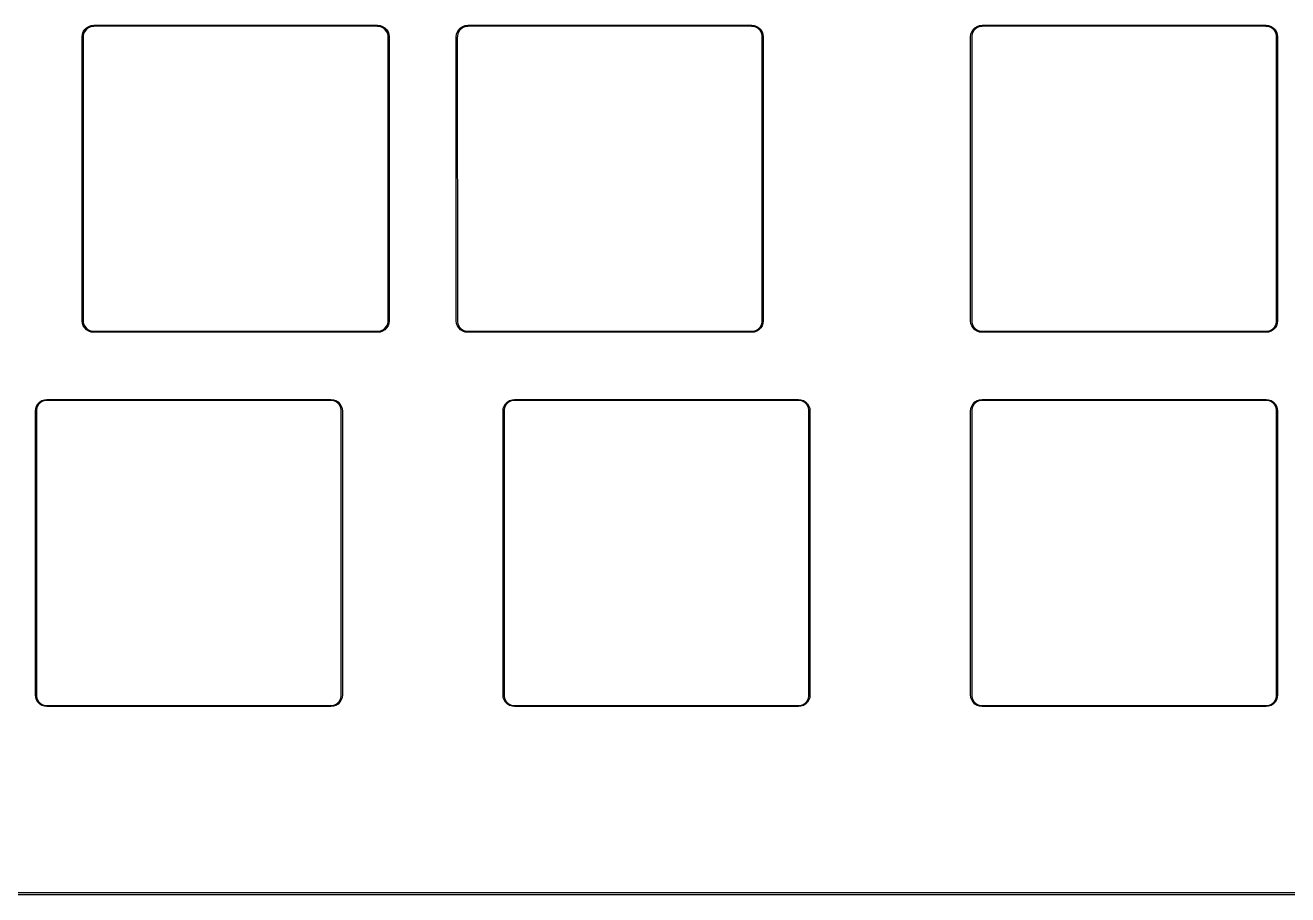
# Model space of a CAD drawing. Extents: x 458 to 823, y -223 to -121.
# Drawn here: x 684.2 to 741.6, y -223 to -183.5 of the extents above; entities that cross this region are included whole.
import ezdxf

# ---------------------------------------------------------------- set-up
doc = ezdxf.new("R2010")
doc.units = 0
doc.layers.add('BLACK', color=7, linetype='CONTINUOUS')

msp = doc.modelspace()

# ---------------------------------------------------------------- linework, layer by layer
at = {"layer": 'BLACK', "linetype": 'CONTINUOUS'}
for p, q in [((687.097211, -183.601991), (687.208177, -183.563163)), ((687.262465, -183.6), (687.141657, -183.63237)), ((687.208177, -183.563163), (687.325, -183.55)), ((687.325, -183.6), (687.262465, -183.6)), ((687.325, -183.55), (687.330849, -183.5519)), ((700.21915, -183.598099), (687.325, -183.6)), ((687.330849, -183.5519), (700.225, -183.55)), ((700.225, -183.6), (700.21915, -183.598099)), ((700.225, -183.55), (700.341823, -183.563163)), ((700.287535, -183.6), (700.225, -183.6)), ((700.408343, -183.63237), (700.287535, -183.6)), ((700.341823, -183.563163), (700.452789, -183.601991)), ((704.097211, -183.601991), (704.208177, -183.563163)), ((704.262465, -183.6), (704.141657, -183.63237)), ((704.208177, -183.563163), (704.325, -183.55)), ((704.325, -183.6), (704.262465, -183.6)), ((704.325, -183.55), (704.330849, -183.5519)), ((717.21915, -183.598099), (704.325, -183.6)), ((704.330849, -183.5519), (717.225, -183.55)), ((717.225, -183.6), (717.21915, -183.598099)), ((717.225, -183.55), (717.341823, -183.563163)), ((717.287535, -183.6), (717.225, -183.6)), ((717.408343, -183.63237), (717.287535, -183.6)), ((717.341823, -183.563163), (717.452789, -183.601991)), ((727.472211, -183.601991), (727.583177, -183.563163)), ((727.637465, -183.6), (727.516657, -183.63237)), ((727.583177, -183.563163), (727.7, -183.55)), ((727.7, -183.6), (727.637465, -183.6)), ((727.7, -183.55), (727.705849, -183.5519)), ((740.59415, -183.598099), (727.7, -183.6)), ((727.705849, -183.5519), (740.6, -183.55)), ((740.6, -183.6), (740.59415, -183.598099)), ((740.6, -183.55), (740.716823, -183.563163)), ((740.662535, -183.6), (740.6, -183.6)), ((740.783343, -183.63237), (740.662535, -183.6)), ((740.716823, -183.563163), (740.827789, -183.601991)), ((686.8, -184.075), (686.813163, -183.958177)), ((686.8019, -196.96915), (686.8, -184.075)), ((686.813163, -183.958177), (686.851991, -183.847211)), ((686.85, -184.075), (686.848099, -184.080849)), ((686.848099, -184.080849), (686.85, -196.975)), ((686.88237, -183.891657), (686.85, -184.012465)), ((686.85, -184.012465), (686.85, -184.075)), ((686.851991, -183.847211), (686.914538, -183.747668)), ((686.944905, -183.783343), (686.88237, -183.891657)), ((686.914538, -183.747668), (686.997668, -183.664538)), ((687.033343, -183.694905), (686.944905, -183.783343)), ((686.997668, -183.664538), (687.097211, -183.601991)), ((687.141657, -183.63237), (687.033343, -183.694905)), ((700.516657, -183.694905), (700.408343, -183.63237)), ((700.452789, -183.601991), (700.552332, -183.664538)), ((700.605095, -183.783343), (700.516657, -183.694905)), ((700.552332, -183.664538), (700.635462, -183.747668)), ((700.66763, -183.891657), (700.605095, -183.783343)), ((700.635462, -183.747668), (700.698009, -183.847211)), ((700.7, -184.012465), (700.66763, -183.891657)), ((700.698009, -183.847211), (700.736837, -183.958177)), ((700.7, -184.075), (700.7, -184.012465)), ((700.7019, -196.96915), (700.7, -184.075)), ((700.736837, -183.958177), (700.75, -184.075)), ((700.75, -184.075), (700.748099, -184.080849)), ((700.748099, -184.080849), (700.75, -196.975)), ((703.8, -184.075), (703.813163, -183.958177)), ((703.8019, -196.96915), (703.8, -184.075)), ((703.813163, -183.958177), (703.851991, -183.847211)), ((703.85, -184.075), (703.848099, -184.080849)), ((703.848099, -184.080849), (703.85, -196.975)), ((703.88237, -183.891657), (703.85, -184.012465)), ((703.85, -184.012465), (703.85, -184.075)), ((703.851991, -183.847211), (703.914538, -183.747668)), ((703.944905, -183.783343), (703.88237, -183.891657)), ((703.914538, -183.747668), (703.997668, -183.664538)), ((704.033343, -183.694905), (703.944905, -183.783343)), ((703.997668, -183.664538), (704.097211, -183.601991)), ((704.141657, -183.63237), (704.033343, -183.694905)), ((717.516657, -183.694905), (717.408343, -183.63237)), ((717.452789, -183.601991), (717.552332, -183.664538)), ((717.605095, -183.783343), (717.516657, -183.694905)), ((717.552332, -183.664538), (717.635462, -183.747668)), ((717.66763, -183.891657), (717.605095, -183.783343)), ((717.635462, -183.747668), (717.698009, -183.847211)), ((717.7, -184.012465), (717.66763, -183.891657)), ((717.698009, -183.847211), (717.736837, -183.958177)), ((717.7, -184.075), (717.7, -184.012465)), ((717.7019, -196.96915), (717.7, -184.075)), ((717.736837, -183.958177), (717.75, -184.075)), ((717.75, -184.075), (717.748099, -184.080849)), ((717.748099, -184.080849), (717.75, -196.975)), ((727.175, -184.075), (727.188163, -183.958177)), ((727.1769, -196.96915), (727.175, -184.075)), ((727.188163, -183.958177), (727.226991, -183.847211)), ((727.225, -184.075), (727.223099, -184.080849)), ((727.223099, -184.080849), (727.225, -196.975)), ((727.25737, -183.891657), (727.225, -184.012465)), ((727.225, -184.012465), (727.225, -184.075)), ((727.226991, -183.847211), (727.289538, -183.747668)), ((727.319905, -183.783343), (727.25737, -183.891657)), ((727.289538, -183.747668), (727.372668, -183.664538)), ((727.408343, -183.694905), (727.319905, -183.783343)), ((727.372668, -183.664538), (727.472211, -183.601991)), ((727.516657, -183.63237), (727.408343, -183.694905)), ((740.891657, -183.694905), (740.783343, -183.63237)), ((740.827789, -183.601991), (740.927332, -183.664538)), ((740.980095, -183.783343), (740.891657, -183.694905)), ((740.927332, -183.664538), (741.010462, -183.747668)), ((741.04263, -183.891657), (740.980095, -183.783343)), ((741.010462, -183.747668), (741.073009, -183.847211)), ((741.075, -184.012465), (741.04263, -183.891657)), ((741.073009, -183.847211), (741.111837, -183.958177)), ((741.075, -184.075), (741.075, -184.012465)), ((741.0769, -196.96915), (741.075, -184.075)), ((741.111837, -183.958177), (741.125, -184.075)), ((741.125, -184.075), (741.123099, -184.080849)), ((741.123099, -184.080849), (741.125, -196.975)), ((686.8, -196.975), (686.8019, -196.96915)), ((686.813163, -197.091823), (686.8, -196.975)), ((686.851991, -197.202789), (686.813163, -197.091823)), ((686.85, -196.975), (686.85, -197.037535)), ((686.85, -197.037535), (686.88237, -197.158343)), ((686.914538, -197.302332), (686.851991, -197.202789)), ((686.88237, -197.158343), (686.944905, -197.266657)), ((686.997668, -197.385462), (686.914538, -197.302332)), ((686.944905, -197.266657), (687.033343, -197.355095)), ((687.033343, -197.355095), (687.141657, -197.41763)), ((700.408343, -197.41763), (700.516657, -197.355095)), ((700.516657, -197.355095), (700.605095, -197.266657)), ((700.635462, -197.302332), (700.552332, -197.385462)), ((700.605095, -197.266657), (700.66763, -197.158343)), ((700.698009, -197.202789), (700.635462, -197.302332)), ((700.66763, -197.158343), (700.7, -197.037535)), ((700.736837, -197.091823), (700.698009, -197.202789)), ((700.7, -196.975), (700.7019, -196.96915)), ((700.7, -197.037535), (700.7, -196.975)), ((700.75, -196.975), (700.736837, -197.091823)), ((703.8, -196.975), (703.8019, -196.96915)), ((703.813163, -197.091823), (703.8, -196.975)), ((703.851991, -197.202789), (703.813163, -197.091823)), ((703.85, -196.975), (703.85, -197.037535)), ((703.85, -197.037535), (703.88237, -197.158343)), ((703.914538, -197.302332), (703.851991, -197.202789)), ((703.88237, -197.158343), (703.944905, -197.266657)), ((703.997668, -197.385462), (703.914538, -197.302332)), ((703.944905, -197.266657), (704.033343, -197.355095)), ((704.033343, -197.355095), (704.141657, -197.41763)), ((717.408343, -197.41763), (717.516657, -197.355095)), ((717.516657, -197.355095), (717.605095, -197.266657)), ((717.635462, -197.302332), (717.552332, -197.385462)), ((717.605095, -197.266657), (717.66763, -197.158343)), ((717.698009, -197.202789), (717.635462, -197.302332)), ((717.66763, -197.158343), (717.7, -197.037535)), ((717.736837, -197.091823), (717.698009, -197.202789)), ((717.7, -196.975), (717.7019, -196.96915)), ((717.7, -197.037535), (717.7, -196.975)), ((717.75, -196.975), (717.736837, -197.091823)), ((727.175, -196.975), (727.1769, -196.96915)), ((727.188163, -197.091823), (727.175, -196.975)), ((727.226991, -197.202789), (727.188163, -197.091823)), ((727.225, -196.975), (727.225, -197.037535)), ((727.225, -197.037535), (727.25737, -197.158343)), ((727.289538, -197.302332), (727.226991, -197.202789)), ((727.25737, -197.158343), (727.319905, -197.266657)), ((727.372668, -197.385462), (727.289538, -197.302332)), ((727.319905, -197.266657), (727.408343, -197.355095)), ((727.408343, -197.355095), (727.516657, -197.41763)), ((740.783343, -197.41763), (740.891657, -197.355095)), ((740.891657, -197.355095), (740.980095, -197.266657)), ((741.010462, -197.302332), (740.927332, -197.385462)), ((740.980095, -197.266657), (741.04263, -197.158343)), ((741.073009, -197.202789), (741.010462, -197.302332)), ((741.04263, -197.158343), (741.075, -197.037535)), ((741.111837, -197.091823), (741.073009, -197.202789)), ((741.075, -196.975), (741.0769, -196.96915)), ((741.075, -197.037535), (741.075, -196.975)), ((741.125, -196.975), (741.111837, -197.091823)), ((687.097211, -197.448009), (686.997668, -197.385462)), ((687.208177, -197.486837), (687.097211, -197.448009)), ((687.141657, -197.41763), (687.262465, -197.45)), ((687.325, -197.5), (687.208177, -197.486837)), ((687.262465, -197.45), (687.325, -197.45)), ((687.325, -197.45), (687.330849, -197.4519)), ((700.21915, -197.498099), (687.325, -197.5)), ((687.330849, -197.4519), (700.225, -197.45)), ((700.225, -197.5), (700.21915, -197.498099)), ((700.225, -197.45), (700.287535, -197.45)), ((700.341823, -197.486837), (700.225, -197.5)), ((700.287535, -197.45), (700.408343, -197.41763)), ((700.452789, -197.448009), (700.341823, -197.486837)), ((700.552332, -197.385462), (700.452789, -197.448009)), ((704.097211, -197.448009), (703.997668, -197.385462)), ((704.208177, -197.486837), (704.097211, -197.448009)), ((704.141657, -197.41763), (704.262465, -197.45)), ((704.325, -197.5), (704.208177, -197.486837)), ((704.262465, -197.45), (704.325, -197.45)), ((704.325, -197.45), (704.330849, -197.4519)), ((717.21915, -197.498099), (704.325, -197.5)), ((704.330849, -197.4519), (717.225, -197.45)), ((717.225, -197.5), (717.21915, -197.498099)), ((717.225, -197.45), (717.287535, -197.45)), ((717.341823, -197.486837), (717.225, -197.5)), ((717.287535, -197.45), (717.408343, -197.41763)), ((717.452789, -197.448009), (717.341823, -197.486837)), ((717.552332, -197.385462), (717.452789, -197.448009)), ((727.472211, -197.448009), (727.372668, -197.385462)), ((727.583177, -197.486837), (727.472211, -197.448009)), ((727.516657, -197.41763), (727.637465, -197.45)), ((727.7, -197.5), (727.583177, -197.486837)), ((727.637465, -197.45), (727.7, -197.45)), ((727.7, -197.45), (727.705849, -197.4519)), ((740.59415, -197.498099), (727.7, -197.5)), ((727.705849, -197.4519), (740.6, -197.45)), ((740.6, -197.5), (740.59415, -197.498099)), ((740.6, -197.45), (740.662535, -197.45)), ((740.716823, -197.486837), (740.6, -197.5)), ((740.662535, -197.45), (740.783343, -197.41763)), ((740.827789, -197.448009), (740.716823, -197.486837)), ((740.927332, -197.385462), (740.827789, -197.448009)), ((684.726991, -200.847211), (684.789538, -200.747668)), ((684.819905, -200.783343), (684.75737, -200.891657)), ((684.789538, -200.747668), (684.872668, -200.664538)), ((684.908343, -200.694905), (684.819905, -200.783343)), ((684.872668, -200.664538), (684.972211, -200.601991)), ((685.016657, -200.63237), (684.908343, -200.694905)), ((684.972211, -200.601991), (685.083177, -200.563163)), ((685.137465, -200.6), (685.016657, -200.63237)), ((685.083177, -200.563163), (685.2, -200.55)), ((685.2, -200.6), (685.137465, -200.6)), ((685.2, -200.55), (685.205849, -200.5519)), ((698.09415, -200.598099), (685.2, -200.6)), ((685.205849, -200.5519), (698.1, -200.55)), ((698.1, -200.6), (698.09415, -200.598099)), ((698.1, -200.55), (698.216823, -200.563163)), ((698.162535, -200.6), (698.1, -200.6)), ((698.283343, -200.63237), (698.162535, -200.6)), ((698.216823, -200.563163), (698.327789, -200.601991)), ((698.391657, -200.694905), (698.283343, -200.63237)), ((698.327789, -200.601991), (698.427332, -200.664538)), ((698.480095, -200.783343), (698.391657, -200.694905)), ((698.427332, -200.664538), (698.510462, -200.747668)), ((698.54263, -200.891657), (698.480095, -200.783343)), ((698.510462, -200.747668), (698.573009, -200.847211)), ((705.976991, -200.847211), (706.039538, -200.747668)), ((706.069905, -200.783343), (706.00737, -200.891657)), ((706.039538, -200.747668), (706.122668, -200.664538)), ((706.158343, -200.694905), (706.069905, -200.783343)), ((706.122668, -200.664538), (706.222211, -200.601991)), ((706.266657, -200.63237), (706.158343, -200.694905)), ((706.222211, -200.601991), (706.333177, -200.563163)), ((706.387465, -200.6), (706.266657, -200.63237)), ((706.333177, -200.563163), (706.45, -200.55)), ((706.45, -200.6), (706.387465, -200.6)), ((706.45, -200.55), (706.455849, -200.5519)), ((719.34415, -200.598099), (706.45, -200.6)), ((706.455849, -200.5519), (719.35, -200.55)), ((719.35, -200.6), (719.34415, -200.598099)), ((719.35, -200.55), (719.466823, -200.563163)), ((719.412535, -200.6), (719.35, -200.6)), ((719.533343, -200.63237), (719.412535, -200.6)), ((719.466823, -200.563163), (719.577789, -200.601991)), ((719.641657, -200.694905), (719.533343, -200.63237)), ((719.577789, -200.601991), (719.677332, -200.664538)), ((719.730095, -200.783343), (719.641657, -200.694905)), ((719.677332, -200.664538), (719.760462, -200.747668)), ((719.79263, -200.891657), (719.730095, -200.783343)), ((719.760462, -200.747668), (719.823009, -200.847211)), ((727.226991, -200.847211), (727.289538, -200.747668)), ((727.319905, -200.783343), (727.25737, -200.891657)), ((727.289538, -200.747668), (727.372668, -200.664538)), ((727.408343, -200.694905), (727.319905, -200.783343)), ((727.372668, -200.664538), (727.472211, -200.601991)), ((727.516657, -200.63237), (727.408343, -200.694905)), ((727.472211, -200.601991), (727.583177, -200.563163)), ((727.637465, -200.6), (727.516657, -200.63237)), ((727.583177, -200.563163), (727.7, -200.55)), ((727.7, -200.6), (727.637465, -200.6)), ((727.7, -200.55), (727.705849, -200.5519)), ((740.59415, -200.598099), (727.7, -200.6)), ((727.705849, -200.5519), (740.6, -200.55)), ((740.6, -200.6), (740.59415, -200.598099)), ((740.6, -200.55), (740.716823, -200.563163)), ((740.662535, -200.6), (740.6, -200.6)), ((740.783343, -200.63237), (740.662535, -200.6)), ((740.716823, -200.563163), (740.827789, -200.601991)), ((740.891657, -200.694905), (740.783343, -200.63237)), ((740.827789, -200.601991), (740.927332, -200.664538)), ((740.980095, -200.783343), (740.891657, -200.694905)), ((740.927332, -200.664538), (741.010462, -200.747668)), ((741.04263, -200.891657), (740.980095, -200.783343)), ((741.010462, -200.747668), (741.073009, -200.847211)), ((684.675, -201.075), (684.688163, -200.958177)), ((684.6769, -213.96915), (684.675, -201.075)), ((684.688163, -200.958177), (684.726991, -200.847211)), ((684.725, -201.075), (684.723099, -201.080849)), ((684.723099, -201.080849), (684.725, -213.975)), ((684.75737, -200.891657), (684.725, -201.012465)), ((684.725, -201.012465), (684.725, -201.075)), ((698.575, -201.012465), (698.54263, -200.891657)), ((698.573009, -200.847211), (698.611837, -200.958177)), ((698.575, -201.075), (698.575, -201.012465)), ((698.5769, -213.96915), (698.575, -201.075)), ((698.611837, -200.958177), (698.625, -201.075)), ((698.625, -201.075), (698.623099, -201.080849)), ((698.623099, -201.080849), (698.625, -213.975)), ((705.925, -201.075), (705.938163, -200.958177)), ((705.9269, -213.96915), (705.925, -201.075)), ((705.938163, -200.958177), (705.976991, -200.847211)), ((705.975, -201.075), (705.973099, -201.080849)), ((705.973099, -201.080849), (705.975, -213.975)), ((706.00737, -200.891657), (705.975, -201.012465)), ((705.975, -201.012465), (705.975, -201.075)), ((719.825, -201.012465), (719.79263, -200.891657)), ((719.823009, -200.847211), (719.861837, -200.958177)), ((719.825, -201.075), (719.825, -201.012465)), ((719.8269, -213.96915), (719.825, -201.075)), ((719.861837, -200.958177), (719.875, -201.075)), ((719.875, -201.075), (719.873099, -201.080849)), ((719.873099, -201.080849), (719.875, -213.975)), ((727.175, -201.075), (727.188163, -200.958177)), ((727.1769, -213.96915), (727.175, -201.075)), ((727.188163, -200.958177), (727.226991, -200.847211)), ((727.225, -201.075), (727.223099, -201.080849)), ((727.223099, -201.080849), (727.225, -213.975)), ((727.25737, -200.891657), (727.225, -201.012465)), ((727.225, -201.012465), (727.225, -201.075)), ((741.075, -201.012465), (741.04263, -200.891657)), ((741.073009, -200.847211), (741.111837, -200.958177)), ((741.075, -201.075), (741.075, -201.012465)), ((741.0769, -213.96915), (741.075, -201.075)), ((741.111837, -200.958177), (741.125, -201.075)), ((741.125, -201.075), (741.123099, -201.080849)), ((741.123099, -201.080849), (741.125, -213.975)), ((684.675, -213.975), (684.6769, -213.96915)), ((684.688163, -214.091823), (684.675, -213.975)), ((684.725, -213.975), (684.725, -214.037535)), ((698.575, -213.975), (698.5769, -213.96915)), ((698.575, -214.037535), (698.575, -213.975)), ((698.625, -213.975), (698.611837, -214.091823)), ((705.925, -213.975), (705.9269, -213.96915)), ((705.938163, -214.091823), (705.925, -213.975)), ((705.975, -213.975), (705.975, -214.037535)), ((719.825, -213.975), (719.8269, -213.96915)), ((719.825, -214.037535), (719.825, -213.975)), ((719.875, -213.975), (719.861837, -214.091823)), ((727.175, -213.975), (727.1769, -213.96915)), ((727.188163, -214.091823), (727.175, -213.975)), ((727.225, -213.975), (727.225, -214.037535)), ((741.075, -213.975), (741.0769, -213.96915)), ((741.075, -214.037535), (741.075, -213.975)), ((741.125, -213.975), (741.111837, -214.091823)), ((684.726991, -214.202789), (684.688163, -214.091823)), ((684.725, -214.037535), (684.75737, -214.158343)), ((684.789538, -214.302332), (684.726991, -214.202789)), ((684.75737, -214.158343), (684.819905, -214.266657)), ((684.872668, -214.385462), (684.789538, -214.302332)), ((684.819905, -214.266657), (684.908343, -214.355095)), ((684.972211, -214.448009), (684.872668, -214.385462)), ((684.908343, -214.355095), (685.016657, -214.41763)), ((685.083177, -214.486837), (684.972211, -214.448009)), ((685.016657, -214.41763), (685.137465, -214.45)), ((685.2, -214.5), (685.083177, -214.486837)), ((685.137465, -214.45), (685.2, -214.45)), ((685.2, -214.45), (685.205849, -214.4519)), ((698.09415, -214.498099), (685.2, -214.5)), ((685.205849, -214.4519), (698.1, -214.45)), ((698.1, -214.5), (698.09415, -214.498099)), ((698.1, -214.45), (698.162535, -214.45)), ((698.216823, -214.486837), (698.1, -214.5)), ((698.162535, -214.45), (698.283343, -214.41763)), ((698.327789, -214.448009), (698.216823, -214.486837)), ((698.283343, -214.41763), (698.391657, -214.355095)), ((698.427332, -214.385462), (698.327789, -214.448009)), ((698.391657, -214.355095), (698.480095, -214.266657)), ((698.510462, -214.302332), (698.427332, -214.385462)), ((698.480095, -214.266657), (698.54263, -214.158343)), ((698.573009, -214.202789), (698.510462, -214.302332)), ((698.54263, -214.158343), (698.575, -214.037535)), ((698.611837, -214.091823), (698.573009, -214.202789)), ((705.976991, -214.202789), (705.938163, -214.091823)), ((705.975, -214.037535), (706.00737, -214.158343)), ((706.039538, -214.302332), (705.976991, -214.202789)), ((706.00737, -214.158343), (706.069905, -214.266657)), ((706.122668, -214.385462), (706.039538, -214.302332)), ((706.069905, -214.266657), (706.158343, -214.355095)), ((706.222211, -214.448009), (706.122668, -214.385462)), ((706.158343, -214.355095), (706.266657, -214.41763)), ((706.333177, -214.486837), (706.222211, -214.448009)), ((706.266657, -214.41763), (706.387465, -214.45)), ((706.45, -214.5), (706.333177, -214.486837)), ((706.387465, -214.45), (706.45, -214.45)), ((706.45, -214.45), (706.455849, -214.4519)), ((719.34415, -214.498099), (706.45, -214.5)), ((706.455849, -214.4519), (719.35, -214.45)), ((719.35, -214.5), (719.34415, -214.498099)), ((719.35, -214.45), (719.412535, -214.45)), ((719.466823, -214.486837), (719.35, -214.5)), ((719.412535, -214.45), (719.533343, -214.41763)), ((719.577789, -214.448009), (719.466823, -214.486837)), ((719.533343, -214.41763), (719.641657, -214.355095)), ((719.677332, -214.385462), (719.577789, -214.448009)), ((719.641657, -214.355095), (719.730095, -214.266657)), ((719.760462, -214.302332), (719.677332, -214.385462)), ((719.730095, -214.266657), (719.79263, -214.158343)), ((719.823009, -214.202789), (719.760462, -214.302332)), ((719.79263, -214.158343), (719.825, -214.037535)), ((719.861837, -214.091823), (719.823009, -214.202789)), ((727.226991, -214.202789), (727.188163, -214.091823)), ((727.225, -214.037535), (727.25737, -214.158343)), ((727.289538, -214.302332), (727.226991, -214.202789)), ((727.25737, -214.158343), (727.319905, -214.266657)), ((727.372668, -214.385462), (727.289538, -214.302332)), ((727.319905, -214.266657), (727.408343, -214.355095)), ((727.472211, -214.448009), (727.372668, -214.385462)), ((727.408343, -214.355095), (727.516657, -214.41763)), ((727.583177, -214.486837), (727.472211, -214.448009)), ((727.516657, -214.41763), (727.637465, -214.45)), ((727.7, -214.5), (727.583177, -214.486837)), ((727.637465, -214.45), (727.7, -214.45)), ((727.7, -214.45), (727.705849, -214.4519)), ((740.59415, -214.498099), (727.7, -214.5)), ((727.705849, -214.4519), (740.6, -214.45)), ((740.6, -214.5), (740.59415, -214.498099)), ((740.6, -214.45), (740.662535, -214.45)), ((740.716823, -214.486837), (740.6, -214.5)), ((740.662535, -214.45), (740.783343, -214.41763)), ((740.827789, -214.448009), (740.716823, -214.486837)), ((740.783343, -214.41763), (740.891657, -214.355095)), ((740.927332, -214.385462), (740.827789, -214.448009)), ((740.891657, -214.355095), (740.980095, -214.266657)), ((741.010462, -214.302332), (740.927332, -214.385462)), ((740.980095, -214.266657), (741.04263, -214.158343)), ((741.073009, -214.202789), (741.010462, -214.302332)), ((741.04263, -214.158343), (741.075, -214.037535)), ((741.111837, -214.091823), (741.073009, -214.202789)), ((823.019134, -223.046194), (510, -223.05)), ((510.049998, -222.953805), (822.953803, -222.95))]:
    msp.add_line(p, q, dxfattribs=at)

doc.saveas('drawing.dxf')
